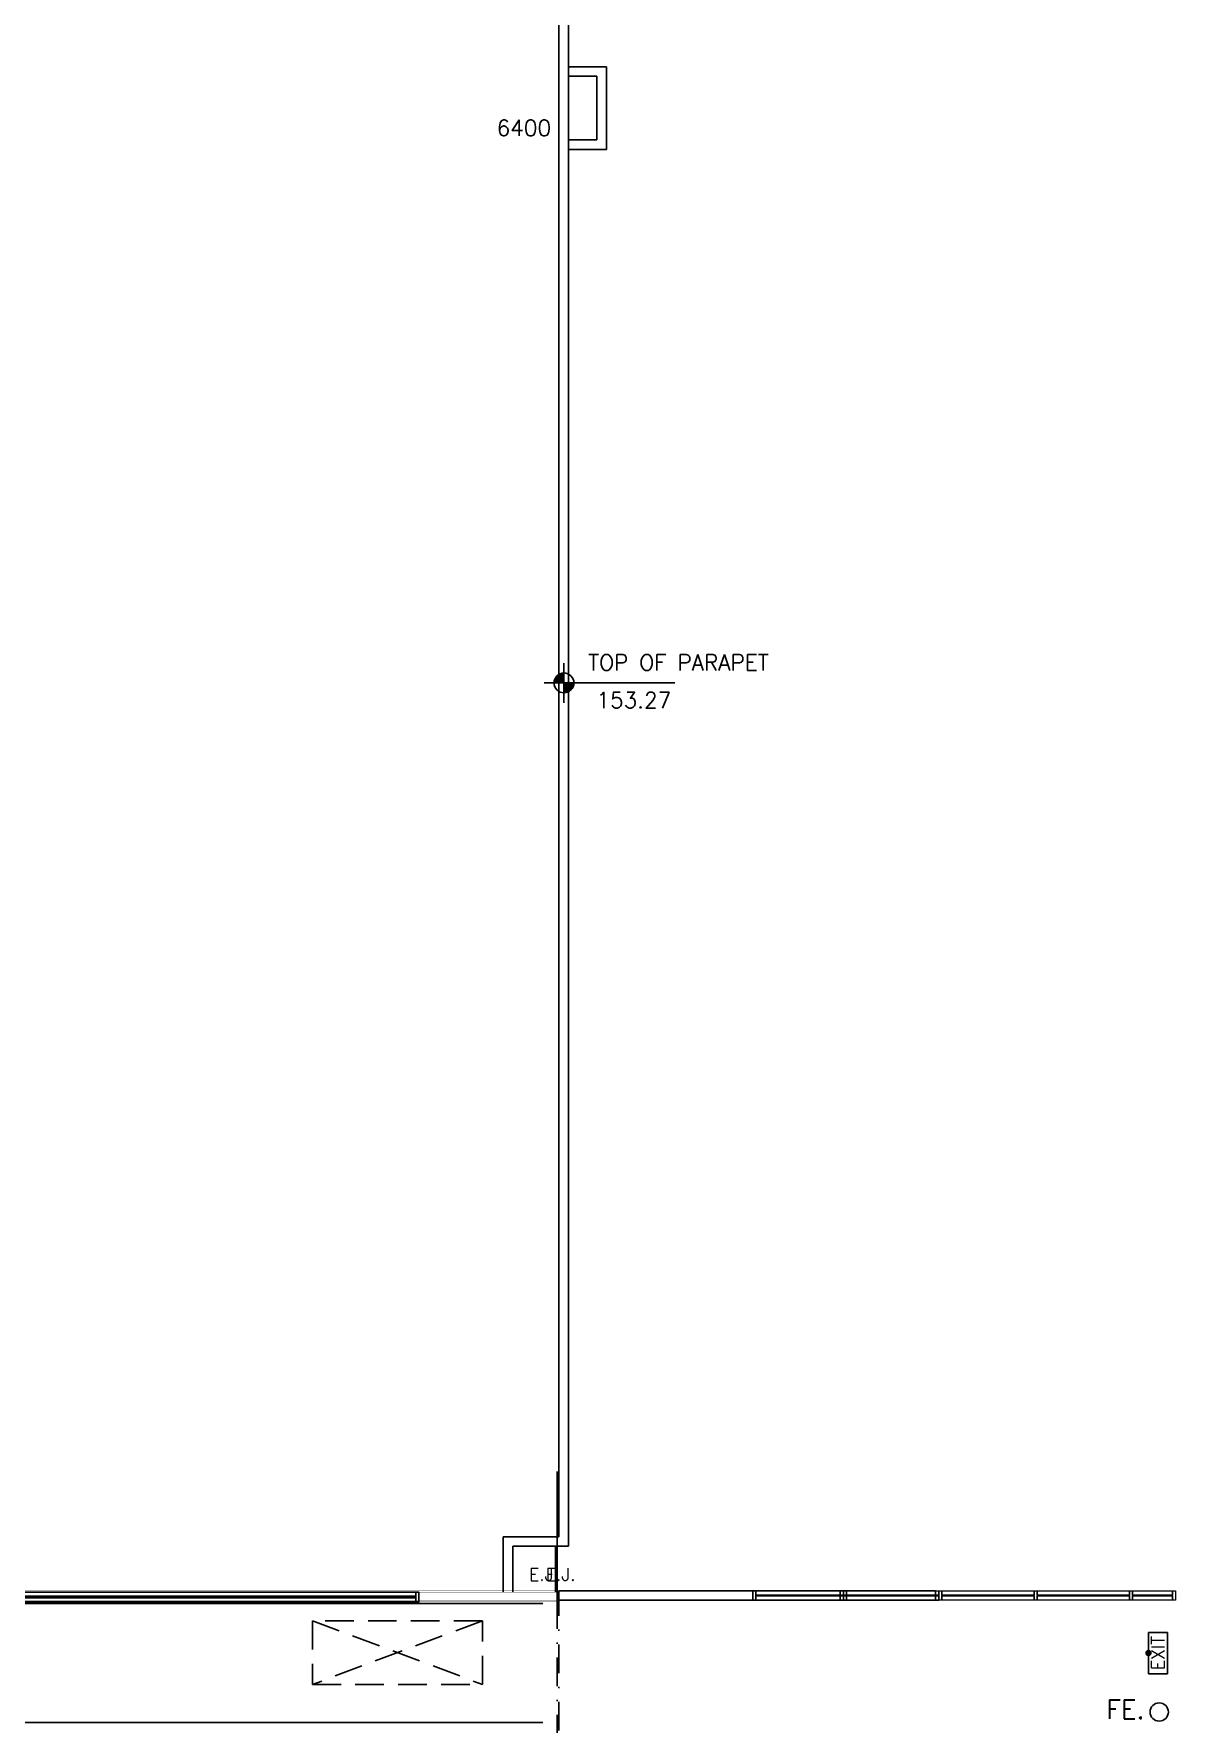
# Model space of a CAD drawing. Header units: millimetres. Extents: x -68474 to 336725, y -113450 to 40976.
# Drawn here: x 190544 to 208494, y -20150 to 6444 of the extents above; entities that cross this region are included whole.
import ezdxf
from ezdxf.enums import TextEntityAlignment as Align

# ---------------------------------------------------------------- set-up
doc = ezdxf.new("R2010")
doc.units = ezdxf.units.MM
doc.header["$LTSCALE"] = 900
doc.linetypes.add('s5152a$0$DASHDOT', pattern=[1, 0.5, -0.25, 0, -0.25])
doc.linetypes.add('s5152a$0$DASHED', pattern=[0.75, 0.5, -0.25])
for name, color, linetype in [('EC-7thFloor-s6152$0$56', 1, 'Continuous'), ('EC-7thFloor-s6152$0$TXT', 6, 'Continuous'), ('s3152a$0$-18', 7, 'Continuous'), ('s3152a$0$-5', 7, 'Continuous'), ('s3152a$0$-8', 7, 'Continuous'), ('s3152a$0$20', 7, 'Continuous'), ('s3152a$0$35', 7, 'Continuous'), ('s3152a$0$7', 7, 'Continuous'), ('s3152a$0$TXT', 6, 'Continuous'), ('s5152a$0$20', 7, 'Continuous'), ('s5152a$0$23', 7, 'Continuous'), ('s5152a$0$25', 7, 'Continuous'), ('s5152a$0$9', 7, 'Continuous'), ('s5152a$0$RC', 2, 'Continuous'), ('s5152a$0$TXT', 6, 'Continuous'), ('s5152a$0$WIN', 4, 'Continuous')]:
    doc.layers.add(name, color=color, linetype=linetype)
doc.layers.add('EC-7thFloor-s6152$0$ECOLUMN', color=7, linetype='Continuous', lineweight=20)
doc.layers.add('EC-7thFloor-s6152$0$EWINDOW', color=9, linetype='Continuous', lineweight=9)
doc.styles.add('EC-7thFloor-s6152$0$ROMANS', font='romans')
doc.styles.add('EC-7thFloor-s6152$0$STANDARD', font='SIMPLEX.SHX')
doc.styles.add('s3152a$0$ROMANS', font='ROMANS', dxfattribs={"height": 0.2})
doc.styles.add('s5152a$0$ROMANS', font='ROMANS', dxfattribs={"height": 0.2})

# ---------------------------------------------------------------- blocks, each defined once
blk = doc.blocks.new('s3152a')
at = {"layer": 's3152a$0$-5', "color": 144, "linetype": 'Continuous'}
for p, q in [((196550, -18075), (186050, -18075)), ((196550, -18225), (186000, -18225)), ((196550, -18138), (186050, -18138)), ((196550, -18162), (186050, -18162)), ((196530, -18162), (196530, -18138))]:
    blk.add_line(p, q, dxfattribs=at)
blk.add_lwpolyline([(196550, -18225), (196600, -18225), (196600, -18075), (196550, -18075)], close=True, dxfattribs=at)
at = {"layer": 's3152a$0$-8', "color": 1, "linetype": 'Continuous'}
for p, q in [((198800, 23415), (198800, -17200)), ((198950, 23497), (198950, -6050)), ((198950, 5925), (199550, 5925)), ((199550, 5925), (199550, 4625)), ((198950, 5775), (199400, 5775)), ((199400, 5775), (199400, 4775)), ((198950, 4775), (199400, 4775)), ((198950, 4625), (199550, 4625)), ((198950, -6050), (198950, -17350)), ((198800, -17200), (197925, -17200)), ((197925, -17200), (197925, -18075)), ((198950, -17350), (198075, -17350)), ((198075, -17350), (198075, -18075)), ((198750, -17350), (198750, -18075))]:
    blk.add_line(p, q, dxfattribs=at)
at = {"layer": 's3152a$0$20', "color": 14, "linetype": 'Continuous', "const_width": 5}
blk.add_lwpolyline([(185225, -18225), (198775, -18225), (198775, -18075), (185225, -18075)], close=True, dxfattribs=at)
at = {"layer": 's3152a$0$35', "color": 7, "linetype": 'Continuous'}
for p, q in [((198881, -4081), (198881, -3456)), ((198735, -3768), (198735, -3713)), ((198741, -3768), (198741, -3698)), ((198747, -3768), (198747, -3687)), ((198754, -3768), (198754, -3678)), ((198760, -3768), (198760, -3670)), ((198766, -3768), (198766, -3662)), ((198772, -3768), (198772, -3656)), ((198778, -3768), (198778, -3650)), ((198785, -3768), (198785, -3645)), ((198791, -3768), (198791, -3641)), ((198797, -3768), (198797, -3636)), ((198804, -3768), (198804, -3633)), ((198810, -3768), (198810, -3629)), ((198816, -3768), (198816, -3626)), ((198822, -3768), (198822, -3624)), ((198828, -3768), (198828, -3621)), ((198835, -3768), (198835, -3619)), ((198841, -3768), (198841, -3618)), ((198847, -3768), (198847, -3616)), ((198854, -3768), (198854, -3615)), ((198860, -3769), (198860, -3614)), ((198866, -3769), (198866, -3613)), ((198872, -3769), (198872, -3613)), ((198878, -3769), (198878, -3612)), ((198568, -3768), (200626, -3768)), ((198728, -3768), (198728, -3733)), ((198880, -3770), (199037, -3770)), ((198880, -3777), (199036, -3777)), ((198880, -3783), (199036, -3783)), ((198880, -3789), (199035, -3789)), ((198880, -3795), (199034, -3795)), ((198880, -3802), (199033, -3802)), ((198880, -3808), (199032, -3808)), ((198880, -3814), (199030, -3814)), ((198880, -3820), (199028, -3820)), ((198880, -3827), (199025, -3827)), ((198880, -3833), (199023, -3833)), ((198880, -3839), (199020, -3839)), ((198880, -3845), (199016, -3845)), ((198880, -3852), (199012, -3852)), ((198880, -3858), (199008, -3858)), ((198880, -3864), (199004, -3864)), ((198881, -3870), (198999, -3870)), ((198881, -3877), (198993, -3877)), ((198881, -3883), (198986, -3883)), ((198881, -3889), (198979, -3889)), ((198881, -3895), (198971, -3895)), ((198881, -3902), (198962, -3902)), ((198881, -3908), (198950, -3908)), ((198881, -3914), (198936, -3914)), ((198881, -3920), (198916, -3920))]:
    blk.add_line(p, q, dxfattribs=at)
blk.add_circle((198881, -3768), 156, dxfattribs=at)
at = {"layer": 's3152a$0$7', "color": 14, "linetype": 'Continuous'}
blk.add_line((198775, -18225), (198775, -16175), dxfattribs=at)
at = {"layer": 's3152a$0$-18', "color": 1, "linetype": 'Continuous', "style": 's3152a$0$ROMANS'}
blk.add_text('6400', height=250, dxfattribs=at).set_placement((197822, 4964), align=Align.MIDDLE_LEFT)
at = {"layer": 's3152a$0$35', "color": 1, "linetype": 'Continuous', "style": 's3152a$0$ROMANS'}
blk.add_text('TOP OF PARAPET', height=250, dxfattribs=at).set_placement((199262, -3447), align=Align.MIDDLE_LEFT)
blk.add_text('153.27', height=250, dxfattribs=at).set_placement((199980, -4164), align=Align.CENTER)
at = {"layer": 's3152a$0$TXT', "linetype": 'Continuous', "style": 's3152a$0$ROMANS'}
blk.add_text('E.J.', height=200, dxfattribs=at).set_placement((198331, -17894))

msp = doc.modelspace()

# ---------------------------------------------------------------- linework, layer by layer
for p, q in [((208373.26241, -18705.04481), (208073.26241, -18705.04481)), ((208073.26241, -19355.04481), (208073.26241, -18705.04481)), ((208373.26241, -18705.04481), (208073.26241, -18705.04481)), ((208073.26241, -19355.04481), (208073.26241, -18705.04481)), ((208373.26241, -19355.04481), (208373.26241, -18705.04481)), ((208373.26241, -19355.04481), (208373.26241, -18705.04481)), ((208373.26241, -19355.04481), (208073.26241, -19355.04481)), ((208373.26241, -19355.04481), (208073.26241, -19355.04481))]:
    msp.add_line(p, q)
at = {"const_width": 50}
msp.add_lwpolyline([(208073.26241, -19055.04481, 1), (208073.26241, -19005.04481, 1)], format="xyb", close=True, dxfattribs=at)
msp.add_lwpolyline([(208073.26241, -19055.04481, 1), (208073.26241, -19005.04481, 1)], format="xyb", close=True, dxfattribs=at)
at = {"layer": 'EC-7thFloor-s6152$0$56', "linetype": 'Continuous'}
msp.add_circle((208242.58336, -19958.07047), 143.60597, dxfattribs=at)
msp.add_circle((208242.58336, -19958.07047), 143.60597, dxfattribs=at)
at = {"layer": 'EC-7thFloor-s6152$0$ECOLUMN'}
for p, q in [((198800.1, -18049.9), (201850, -18049.9)), ((198800.1, -18199.99458), (198800.1, -18049.9)), ((198800.1, -18049.9), (201850, -18049.9)), ((198800.1, -18199.99458), (198800.1, -18049.9)), ((201850, -18049.9), (201850, -18199.99458)), ((201850, -18049.9), (201850, -18199.99458)), ((201850, -18199.99458), (198800.1, -18199.99458)), ((201850, -18199.99458), (198800.1, -18199.99458))]:
    msp.add_line(p, q, dxfattribs=at)
at = {"layer": 'EC-7thFloor-s6152$0$EWINDOW', "linetype": 'Continuous'}
for points in [[(201850, -18049.99458), (201900, -18049.99458), (201900, -18199.99458), (201850, -18199.99458)], [(201850, -18049.99458), (201900, -18049.99458), (201900, -18199.99458), (201850, -18199.99458)], [(201900, -18049.99458), (203274.8, -18049.99458), (203274.8, -18119.99458), (201900, -18119.99458)], [(201900, -18049.99458), (203274.8, -18049.99458), (203274.8, -18119.99458), (201900, -18119.99458)], [(203274.8, -18049.99458), (203324.8, -18049.99458), (203324.8, -18199.99458), (203274.8, -18199.99458)], [(203274.8, -18049.99458), (203324.8, -18049.99458), (203324.8, -18199.99458), (203274.8, -18199.99458)], [(203324.8, -18049.99458), (204774.8, -18049.99458), (204774.8, -18119.99458), (203324.8, -18119.99458)], [(203324.8, -18049.99458), (204774.8, -18049.99458), (204774.8, -18119.99458), (203324.8, -18119.99458)], [(204774.8, -18049.99458), (204824.8, -18049.99458), (204824.8, -18199.99458), (204774.8, -18199.99458)], [(204774.8, -18049.99458), (204824.8, -18049.99458), (204824.8, -18199.99458), (204774.8, -18199.99458)], [(204824.8, -18049.99458), (206274.8, -18049.99458), (206274.8, -18119.99458), (204824.8, -18119.99458)], [(204824.8, -18049.99458), (206274.8, -18049.99458), (206274.8, -18119.99458), (204824.8, -18119.99458)], [(206274.8, -18049.99458), (206324.8, -18049.99458), (206324.8, -18199.99458), (206274.8, -18199.99458)], [(206274.8, -18049.99458), (206324.8, -18049.99458), (206324.8, -18199.99458), (206274.8, -18199.99458)], [(206324.8, -18049.99458), (207774.8, -18049.99458), (207774.8, -18119.99458), (206324.8, -18119.99458)], [(206324.8, -18049.99458), (207774.8, -18049.99458), (207774.8, -18119.99458), (206324.8, -18119.99458)], [(207774.8, -18049.99458), (207824.8, -18049.99458), (207824.8, -18199.99458), (207774.8, -18199.99458)], [(207774.8, -18049.99458), (207824.8, -18049.99458), (207824.8, -18199.99458), (207774.8, -18199.99458)], [(207824.8, -18049.99458), (208450, -18049.99458), (208450, -18120.09458), (207824.8, -18120.09458)], [(207824.8, -18049.99458), (208450, -18049.99458), (208450, -18120.09458), (207824.8, -18120.09458)], [(208450, -18049.99458), (208500, -18049.99458), (208500, -18199.99458), (208450, -18199.99458)], [(208450, -18049.99458), (208500, -18049.99458), (208500, -18199.99458), (208450, -18199.99458)], [(201900, -18129.99458), (203274.8, -18129.99458), (203274.8, -18199.99458), (201900, -18199.99458)], [(201900, -18129.99458), (203274.8, -18129.99458), (203274.8, -18199.99458), (201900, -18199.99458)], [(203324.8, -18129.99458), (204774.8, -18129.99458), (204774.8, -18199.99458), (203324.8, -18199.99458)], [(203324.8, -18129.99458), (204774.8, -18129.99458), (204774.8, -18199.99458), (203324.8, -18199.99458)], [(204824.8, -18129.99458), (206274.8, -18129.99458), (206274.8, -18199.99458), (204824.8, -18199.99458)], [(204824.8, -18129.99458), (206274.8, -18129.99458), (206274.8, -18199.99458), (204824.8, -18199.99458)], [(206324.8, -18129.99458), (207774.8, -18129.99458), (207774.8, -18199.99458), (206324.8, -18199.99458)], [(206324.8, -18129.99458), (207774.8, -18129.99458), (207774.8, -18199.99458), (206324.8, -18199.99458)], [(207824.8, -18129.89458), (208450, -18129.89458), (208450, -18199.99458), (207824.8, -18199.99458)], [(207824.8, -18129.89458), (208450, -18129.89458), (208450, -18199.99458), (207824.8, -18199.99458)]]:
    msp.add_lwpolyline(points, close=True, dxfattribs=at)
at = {"layer": 'EC-7thFloor-s6152$0$TXT', "linetype": 'Continuous'}
msp.add_circle((208242.68336, -19958.07047), 143.60597, dxfattribs=at)
msp.add_circle((208242.68336, -19958.07047), 143.60597, dxfattribs=at)
msp.add_circle((208242.68336, -19958.07047), 143.60597, dxfattribs=at)
msp.add_circle((208242.68336, -19958.07047), 143.60597, dxfattribs=at)
at = {"layer": 's5152a$0$20', "linetype": 'Continuous'}
msp.add_line((198775, -18199.9), (198775, -18049.9), dxfattribs=at)
at = {"layer": 's5152a$0$20', "color": 14, "linetype": 'Continuous', "const_width": 5}
msp.add_lwpolyline([(185300, -18199.9997), (198775, -18199.9997), (198775, -18049.9997), (185300, -18049.9997)], close=True, dxfattribs=at)
at = {"layer": 's5152a$0$23', "color": 8, "linetype": 'Continuous'}
for p, q in [((185000.1, -18249.9), (198550, -18249.9)), ((182230, -20125), (194787, -20125.0003)), ((194787, -20125), (198550, -20125))]:
    msp.add_line(p, q, dxfattribs=at)
at = {"layer": 's5152a$0$25', "color": 2, "linetype": 's5152a$0$DASHED'}
for p, q in [((197600, -18524.9), (194925, -19525)), ((194925, -18524.9), (197600, -19525))]:
    msp.add_line(p, q, dxfattribs=at)
msp.add_lwpolyline([(197600, -18524.9), (194925, -18524.9), (194925, -19525), (197600, -19525)], close=True, dxfattribs=at)
at = {"layer": 's5152a$0$9', "color": 1, "linetype": 's5152a$0$DASHDOT'}
msp.add_lwpolyline([(198774.9998, -42749.99996), (198799.9998, -42749.99996), (198799.9998, -18199.89996), (198774.9998, -18199.89996)], close=True, dxfattribs=at)
at = {"layer": 's5152a$0$RC'}
for p, q in [((198775, -18199.9), (198775, -18049.9)), ((198775, -18199.9), (198775, -18049.9)), ((198800, -18199.9), (198800, -18049.9)), ((198800, -18049.9), (201850, -18049.9)), ((201850, -18199.9), (201850, -18049.9)), ((201850, -18200), (201850, -18049.9)), ((198800, -18199.9), (201850, -18199.9))]:
    msp.add_line(p, q, dxfattribs=at)
at = {"layer": 's5152a$0$WIN'}
for p, q in [((201850, -18049.9), (201900, -18049.9)), ((201900, -18049.9), (201900, -18199.9)), ((201900, -18119.9), (201900, -18049.9)), ((201900, -18049.9), (203225, -18050)), ((203225, -18200), (203225, -18050)), ((203225, -18050), (203275, -18050)), ((203225, -18050), (203225, -18120)), ((203275, -18050), (204725, -18050)), ((203275, -18050), (203275, -18200)), ((203275, -18120), (203275, -18050)), ((204725, -18200), (204725, -18050)), ((204725, -18050), (204725, -18120)), ((204775, -18050), (204775, -18200)), ((204775, -18120), (204775, -18050)), ((201900, -18199.9), (201850, -18199.9)), ((203225, -18120), (201900, -18119.9)), ((201900, -18199.9), (201900, -18129.9)), ((201900, -18129.9), (203225, -18130)), ((203225, -18200), (201900, -18199.9)), ((203225, -18130), (203225, -18200)), ((203275, -18200), (203225, -18200)), ((204725, -18120), (203275, -18120)), ((203275, -18130), (204725, -18130)), ((203275, -18200), (203275, -18130)), ((204725, -18200), (203275, -18200)), ((204725, -18130), (204725, -18200)), ((204775, -18200), (204725, -18200)), ((204775, -18200), (204775, -18130))]:
    msp.add_line(p, q, dxfattribs=at)

# ---------------------------------------------------------------- block references
msp.add_blockref('s3152a', (0, 0))

# ---------------------------------------------------------------- texts
at = {"color": 2, "style": 'EC-7thFloor-s6152$0$STANDARD'}
msp.add_text('EXIT', height=200, rotation=90, dxfattribs=at).set_placement((208223.26241, -19030.04481), align=Align.MIDDLE)
msp.add_text('EXIT', height=200, rotation=90, dxfattribs=at).set_placement((208223.26241, -19030.04481), align=Align.MIDDLE)
at = {"layer": 'EC-7thFloor-s6152$0$56', "linetype": 'Continuous', "style": 'EC-7thFloor-s6152$0$ROMANS'}
msp.add_text('FE.', height=300, dxfattribs=at).set_placement((207407.59134, -20064.9081))
msp.add_text('FE.', height=300, dxfattribs=at).set_placement((207407.59134, -20064.9081))
at = {"layer": 'EC-7thFloor-s6152$0$TXT', "linetype": 'Continuous', "style": 'EC-7thFloor-s6152$0$ROMANS'}
msp.add_text('FE.', height=300, dxfattribs=at).set_placement((207407.69134, -20064.9081))
msp.add_text('FE.', height=300, dxfattribs=at).set_placement((207407.69134, -20064.9081))
msp.add_text('FE.', height=300, dxfattribs=at).set_placement((207407.69134, -20064.9081))
msp.add_text('FE.', height=300, dxfattribs=at).set_placement((207407.69134, -20064.9081))
at = {"layer": 's5152a$0$TXT', "linetype": 'Continuous', "style": 's5152a$0$ROMANS'}
msp.add_text('E.J.', height=200, dxfattribs=at).set_placement((198592.0695, -17894.1112))

doc.saveas('drawing.dxf')
